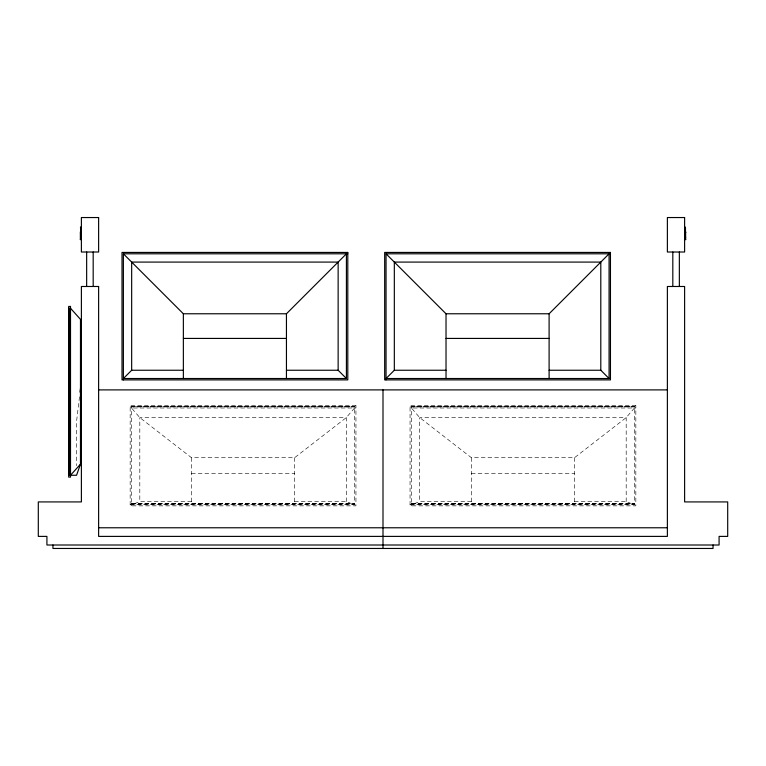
<?xml version="1.0" encoding="UTF-8"?>
<svg xmlns="http://www.w3.org/2000/svg" width="766" height="766" viewBox="0 0 766 766"><rect width="100%" height="100%" fill="white"/><g stroke="black" fill="none" stroke-linecap="round" stroke-linejoin="round"><path stroke-width="0.57" stroke-dasharray="3.83 2.87" d="M79.492 396.826L76.543 421.578L76.543 465.718M354.562 408L346.289 417.604L294.594 457.723L191.51 457.723L139.814 417.604L131.532 408L355.941 408M634.459 408L626.186 417.604L574.49 457.723L471.406 457.723L419.711 417.604L411.428 408L635.837 408M191.51 501.548L139.814 501.548L131.532 504.794L354.562 504.794L354.562 406.516L131.532 406.516L131.532 505.857M471.406 501.548L419.711 501.548L411.428 504.794L634.459 504.794L634.459 406.516L411.428 406.516L411.428 505.857M131.532 406.631L354.562 406.631M411.428 406.631L634.459 406.631M131.532 406.736L354.562 406.823M411.428 406.823L634.459 406.736M130.163 406.928L355.941 406.928M410.059 406.928L635.837 406.928M191.51 473.675L294.594 473.675M471.406 473.675L574.49 473.675M294.594 501.548L346.289 501.548L354.562 504.794M574.49 501.548L626.186 501.548L634.459 504.794M131.532 503.31L354.562 503.31M411.428 503.31L634.459 503.31M131.532 503.425L354.562 503.53M411.428 503.53L634.459 503.425M131.532 503.616L354.562 503.616M411.428 503.616L634.459 503.616M130.163 504.373L355.941 504.373M410.059 504.373L635.837 504.373M626.186 501.548L626.186 417.604L419.711 417.604L419.711 501.548M574.49 457.723L574.49 504.794M471.406 457.723L471.406 504.794M346.289 501.548L346.289 417.604L139.814 417.604L139.814 501.548M294.594 457.723L294.594 504.794M191.51 457.723L191.51 504.794M355.941 405.444L130.163 405.444L130.163 505.857L355.941 505.857L355.941 405.444M635.837 405.444L410.059 405.444L410.059 505.857L635.837 505.857L635.837 405.444"/><path stroke-width="1.15" d="M80.057 392.106L80.478 388.573M80.478 464.177L76.543 475.265L70.51 475.265L80.478 464.177L80.478 319.355L70.51 308.267M346.414 378.519L338.141 370.246L338.141 262.087L131.666 262.087L131.666 370.246L123.383 378.519L346.414 378.519L346.414 253.805L286.446 313.773L183.361 313.773L123.383 253.805L123.383 379.898M609.075 378.519L600.803 370.246L600.803 262.087L394.327 262.087L394.327 370.246L386.045 378.519L609.075 378.519L609.075 253.805L549.107 313.773L446.023 313.773L386.045 253.805L386.045 379.898M685.101 226.956L685.101 238.264M685.474 227.636L685.474 232.337M80.899 232.424L80.526 226.956L80.899 238.264L80.526 232.778M684.613 232.443L685.637 232.443M684.613 237.651L685.637 237.651M684.613 239.059L685.637 239.059M80.363 239.499L81.388 239.499M684.613 239.499L685.637 239.499M123.383 253.805L347.793 253.805M386.045 253.805L610.454 253.805M183.361 338.428L286.446 338.428M446.023 338.428L549.107 338.428M131.666 370.246L183.361 370.246M286.446 370.246L338.141 370.246M394.327 370.246L446.023 370.246M549.107 370.246L600.803 370.246M98.623 389.894L667.378 389.894M98.623 527.774L667.378 527.774M713.05 545.009L713.05 548.456L52.95 548.456L52.95 545.009M685.637 231.878L685.637 239.681M679.346 252.014L679.346 286.484M672.816 252.014L672.816 286.484M549.107 313.773L549.107 378.519M446.023 313.773L446.023 378.519M383 389.894L383 548.456M286.446 313.773L286.446 378.519M183.361 313.773L183.361 378.519M93.184 252.014L93.184 286.484M86.654 252.014L86.654 286.484M80.363 231.878L80.363 239.681M69.064 308.267L69.064 475.265M98.623 217.544L81.388 217.544L81.388 252.014L98.623 252.014L98.623 217.544M684.613 217.544L667.378 217.544L667.378 252.014L684.613 252.014L684.613 217.544M685.637 232.079L684.613 232.079L685.637 232.127M347.793 252.435L122.014 252.435L122.014 379.898L347.793 379.898L347.793 252.435M610.454 252.435L384.676 252.435L384.676 379.898L610.454 379.898L610.454 252.435M98.623 286.484L81.388 286.484L81.388 501.922L38.3 501.922L38.3 536.392L46.918 536.392L46.918 545.009L719.082 545.009L719.082 536.392L727.7 536.392L727.7 501.922L684.613 501.922L684.613 286.484L667.378 286.484L667.378 536.392L98.623 536.392L98.623 286.484M70.51 306.429L68.681 306.429L68.681 477.103L70.51 477.103L70.51 306.429M68.921 308.267L68.787 475.265L68.921 308.267"/></g></svg>
